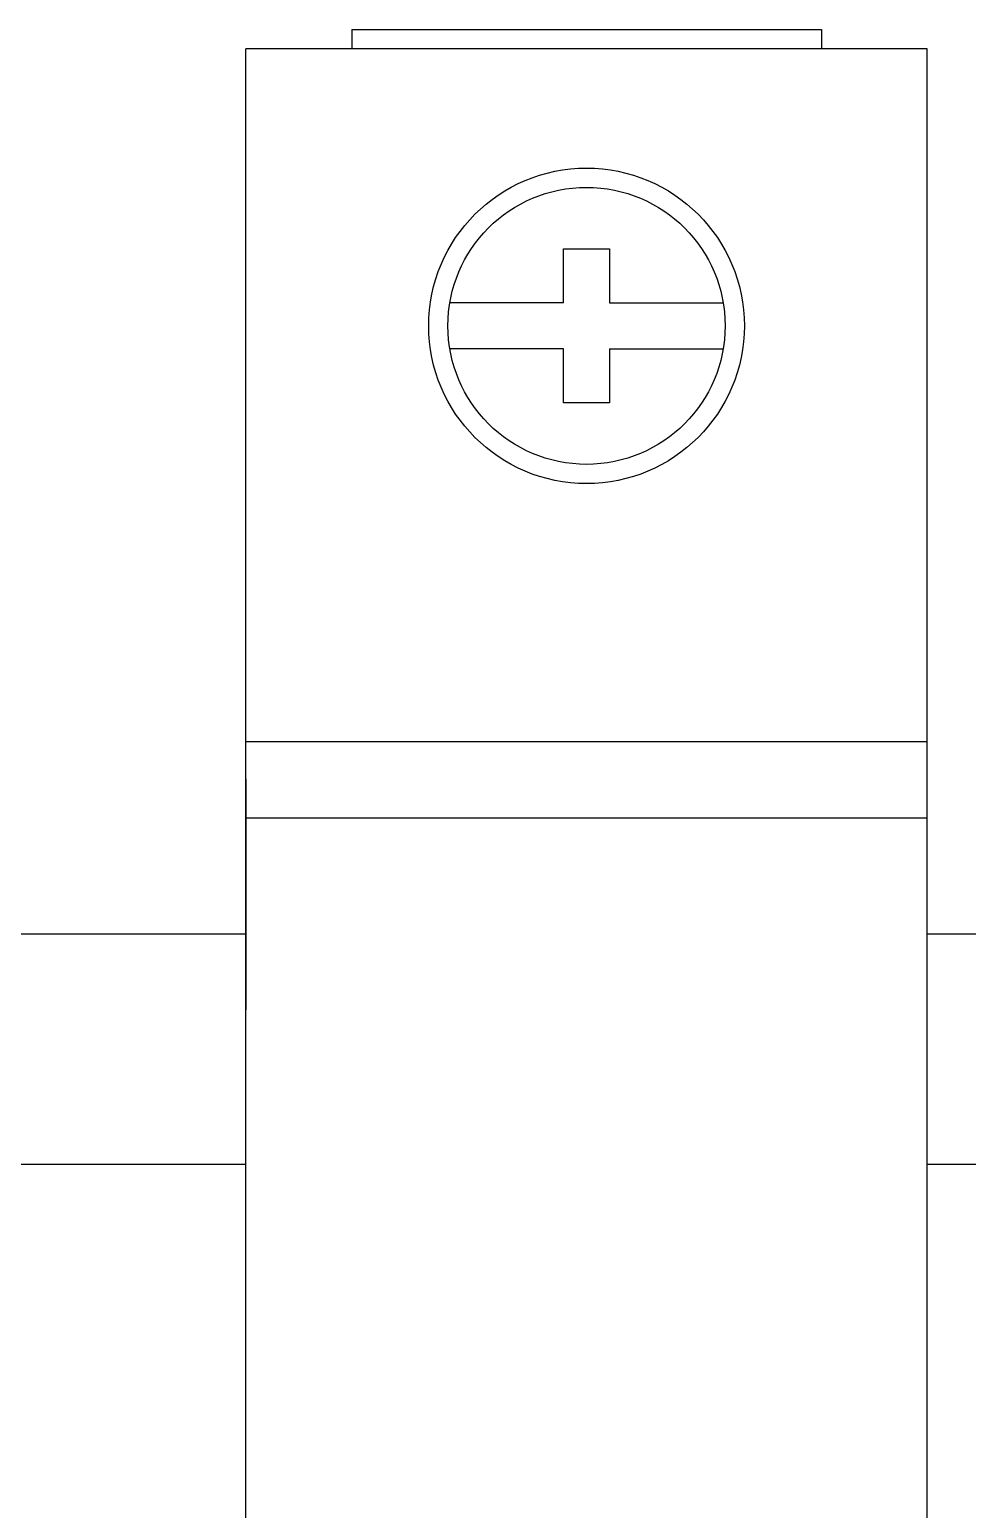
# Model space of a CAD drawing. Header units: millimetres. Extents: x -72 to 2978, y -1067 to 2817.
# Drawn here: x 94.58 to 118.94, y 1426.36 to 1464.82 of the extents above; entities that cross this region are included whole.
import ezdxf

# ---------------------------------------------------------------- set-up
doc = ezdxf.new("R2010")
doc.units = ezdxf.units.MM

msp = doc.modelspace()

# ---------------------------------------------------------------- linework, layer by layer
at = {"color": 7, "linetype": 'Continuous'}
for p, q in [((102.945, 1464.824), (102.945, 1464.324)), ((102.945, 1464.824), (115.145, 1464.824)), ((115.145, 1464.824), (115.145, 1464.324)), ((100.195, 1383.324), (100.195, 1464.324)), ((117.895, 1464.324), (100.195, 1464.324)), ((117.895, 1383.324), (117.895, 1464.324)), ((108.445, 1457.724), (108.445, 1459.124)), ((108.445, 1459.124), (109.645, 1459.124)), ((109.645, 1459.124), (109.645, 1457.724)), ((108.445, 1457.724), (105.496, 1457.724)), ((109.645, 1457.724), (112.595, 1457.724)), ((108.445, 1456.524), (105.496, 1456.524)), ((108.445, 1455.124), (108.445, 1456.524)), ((109.645, 1456.524), (109.645, 1455.124)), ((109.645, 1456.524), (112.595, 1456.524)), ((109.645, 1455.124), (108.445, 1455.124)), ((100.195, 1446.324), (117.895, 1446.324)), ((117.895, 1444.324), (100.195, 1444.324))]:
    msp.add_line(p, q, dxfattribs=at)
for p, q in [((100.195, 1445.341), (100.195, 1439.341)), ((117.895, 1439.341), (117.895, 1445.341))]:
    msp.add_line(p, q)
at = {"color": 6, "linetype": 'ByBlock'}
for p, q in [((94.042, 1441.324), (100.195, 1441.324)), ((117.895, 1441.324), (124.341, 1441.324)), ((100.195, 1435.324), (94.042, 1435.324)), ((124.341, 1435.324), (117.895, 1435.324))]:
    msp.add_line(p, q, dxfattribs=at)
at = {"color": 7, "linetype": 'Continuous'}
for radius in [4.1, 3.6]:
    msp.add_circle((109.045, 1457.124), radius, dxfattribs=at)

doc.saveas('drawing.dxf')
